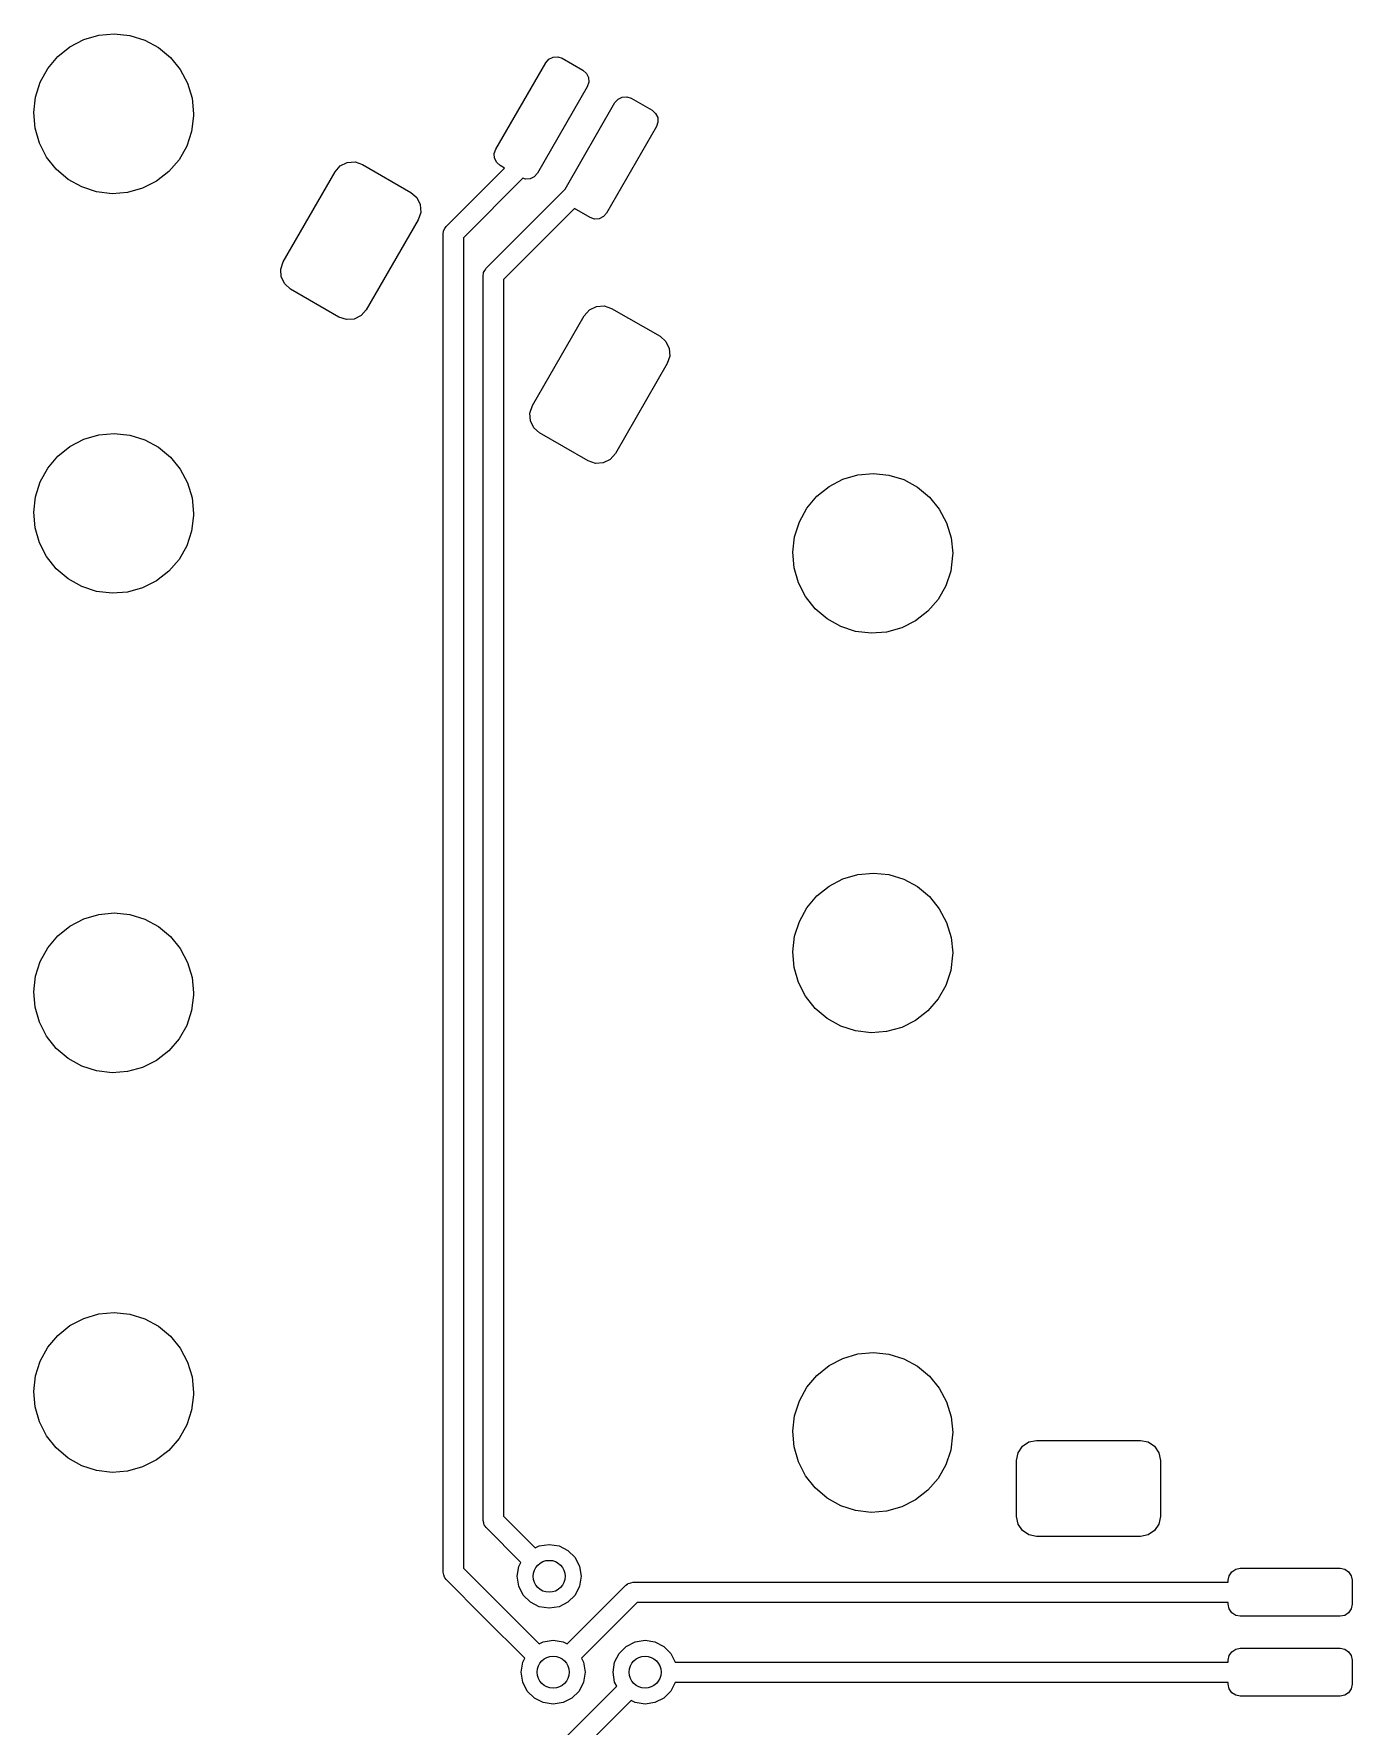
# Model space of a CAD drawing. Extents: x 4.53 to 6.58, y -4.04 to -1.97.
# Drawn here: x 5.846 to 6.496, y -3.078 to -2.244 of the extents above; entities that cross this region are included whole.
import ezdxf

# ---------------------------------------------------------------- set-up
doc = ezdxf.new("R2010")
doc.units = 0
doc.header["$MEASUREMENT"] = 0
doc.layers.add('BLACK', color=7, linetype='CONTINUOUS')

msp = doc.modelspace()

# ---------------------------------------------------------------- linework, layer by layer
at = {"layer": 'BLACK', "linetype": 'CONTINUOUS'}
for p, q in [((5.85828, -2.25534), (5.86427, -2.25052)), ((5.86427, -2.25052), (5.87108, -2.24696)), ((5.87108, -2.24696), (5.87845, -2.24479)), ((5.87845, -2.24479), (5.8861, -2.2441)), ((5.8861, -2.2441), (5.89374, -2.2449)), ((5.89374, -2.2449), (5.90108, -2.24717)), ((5.90108, -2.24717), (5.90784, -2.25083)), ((5.90784, -2.25083), (5.91376, -2.25572)), ((5.85334, -2.26122), (5.85828, -2.25534)), ((5.91376, -2.25572), (5.91862, -2.26168)), ((6.0741, -2.30094), (6.09871, -2.25832)), ((6.09871, -2.25832), (6.10023, -2.25658)), ((6.10023, -2.25658), (6.10229, -2.25557)), ((6.10229, -2.25557), (6.10459, -2.25541)), ((6.10459, -2.25541), (6.10677, -2.25616)), ((6.10677, -2.25616), (6.117, -2.26206)), ((5.84964, -2.26796), (5.85334, -2.26122)), ((5.91862, -2.26168), (5.92223, -2.26846)), ((6.117, -2.26206), (6.11874, -2.26358)), ((6.11874, -2.26358), (6.11976, -2.26565)), ((6.11976, -2.26565), (6.11991, -2.26795)), ((5.84646, -2.28291), (5.84732, -2.27528)), ((5.84732, -2.27528), (5.84964, -2.26796)), ((5.92223, -2.26846), (5.92445, -2.27582)), ((5.92445, -2.27582), (5.9252, -2.28346)), ((6.11917, -2.27013), (6.09456, -2.31275)), ((6.11991, -2.26795), (6.11917, -2.27013)), ((6.13432, -2.27627), (6.13639, -2.27525)), ((6.13639, -2.27525), (6.13869, -2.2751)), ((6.13869, -2.2751), (6.14087, -2.27584)), ((6.14087, -2.27584), (6.1511, -2.28175)), ((5.8471, -2.29057), (5.84646, -2.28291)), ((5.9252, -2.28346), (5.92518, -2.28456)), ((6.1082, -2.32062), (6.1328, -2.278)), ((6.1328, -2.278), (6.13432, -2.27627)), ((6.1511, -2.28175), (6.15283, -2.28327)), ((6.15283, -2.28327), (6.15385, -2.28533)), ((5.84922, -2.29796), (5.8471, -2.29057)), ((5.92422, -2.29219), (5.92179, -2.29948)), ((5.92518, -2.28456), (5.92422, -2.29219)), ((6.15326, -2.28981), (6.12865, -2.33243)), ((6.154, -2.28763), (6.15326, -2.28981)), ((6.15385, -2.28533), (6.154, -2.28763)), ((5.85273, -2.30479), (5.84922, -2.29796)), ((5.92179, -2.29948), (5.918, -2.30616)), ((5.85751, -2.31081), (5.85273, -2.30479)), ((5.918, -2.30616), (5.91298, -2.31198)), ((5.99494, -2.31206), (5.99747, -2.30917)), ((5.99747, -2.30917), (6.00092, -2.30747)), ((6.00092, -2.30747), (6.00475, -2.30722)), ((6.00475, -2.30722), (6.00839, -2.30846)), ((6.00839, -2.30846), (6.03225, -2.32224)), ((6.07336, -2.30312), (6.0741, -2.30094)), ((6.07351, -2.30542), (6.07336, -2.30312)), ((6.07453, -2.30748), (6.07351, -2.30542)), ((6.07626, -2.309), (6.07453, -2.30748)), ((6.07838, -2.31022), (6.07626, -2.309)), ((5.86336, -2.31579), (5.85751, -2.31081)), ((5.87007, -2.31954), (5.86336, -2.31579)), ((5.90692, -2.31671), (5.90006, -2.32017)), ((5.91298, -2.31198), (5.90692, -2.31671)), ((5.96935, -2.35638), (5.99494, -2.31206)), ((6.04961, -2.33898), (6.07838, -2.31022)), ((6.08749, -2.31525), (6.05815, -2.34459)), ((6.08867, -2.31565), (6.08749, -2.31525)), ((6.09097, -2.3155), (6.08867, -2.31565)), ((6.09304, -2.31448), (6.09097, -2.3155)), ((6.09456, -2.31275), (6.09304, -2.31448)), ((5.87737, -2.32192), (5.87007, -2.31954)), ((5.885, -2.32283), (5.87737, -2.32192)), ((5.89266, -2.32224), (5.885, -2.32283)), ((5.90006, -2.32017), (5.89266, -2.32224)), ((6.03225, -2.32224), (6.03514, -2.32477)), ((6.03514, -2.32477), (6.03684, -2.32821)), ((6.0693, -2.35958), (6.10817, -2.32071)), ((6.10817, -2.32071), (6.1082, -2.32062)), ((6.03709, -2.33205), (6.03586, -2.33568)), ((6.03684, -2.32821), (6.03709, -2.33205)), ((6.11288, -2.33014), (6.07783, -2.36518)), ((6.12059, -2.33459), (6.11288, -2.33014)), ((6.12714, -2.33416), (6.12507, -2.33518)), ((6.12865, -2.33243), (6.12714, -2.33416)), ((6.03586, -2.33568), (6.01027, -2.38001)), ((6.04815, -2.34252), (6.04828, -2.34164)), ((6.04815, -3.00197), (6.04815, -2.34252)), ((6.04826, -2.34145), (6.04832, -2.34136)), ((6.04828, -2.34164), (6.04826, -2.34145)), ((6.04832, -2.34136), (6.04836, -2.3411)), ((6.04836, -2.3411), (6.04902, -2.34007)), ((6.04902, -2.34007), (6.04961, -2.33898)), ((6.12277, -2.33533), (6.12059, -2.33459)), ((6.12507, -2.33518), (6.12277, -2.33533)), ((6.05815, -2.34459), (6.05815, -2.9999)), ((5.96812, -2.36002), (5.96935, -2.35638)), ((5.96837, -2.36385), (5.96812, -2.36002)), ((5.97007, -2.3673), (5.96837, -2.36385)), ((5.97295, -2.36983), (5.97007, -2.3673)), ((6.06783, -2.36311), (6.06796, -2.36223)), ((6.06783, -2.97638), (6.06783, -2.36311)), ((6.06795, -2.36205), (6.068, -2.36195)), ((6.06796, -2.36223), (6.06795, -2.36205)), ((6.068, -2.36195), (6.06804, -2.36169)), ((6.06804, -2.36169), (6.06871, -2.36066)), ((6.06871, -2.36066), (6.0693, -2.35958)), ((6.07783, -2.36518), (6.07783, -2.97431)), ((5.99682, -2.38361), (5.97295, -2.36983)), ((6.00046, -2.38484), (5.99682, -2.38361)), ((6.00773, -2.38289), (6.00429, -2.38459)), ((6.01027, -2.38001), (6.00773, -2.38289)), ((6.0921, -2.42725), (6.11769, -2.38293)), ((6.11769, -2.38293), (6.12022, -2.38004)), ((6.12022, -2.38004), (6.12366, -2.37834)), ((6.12366, -2.37834), (6.12749, -2.37809)), ((6.12749, -2.37809), (6.13113, -2.37932)), ((6.13113, -2.37932), (6.155, -2.3931)), ((6.00429, -2.38459), (6.00046, -2.38484)), ((6.155, -2.3931), (6.15789, -2.39563)), ((6.15789, -2.39563), (6.15958, -2.39908)), ((6.15958, -2.39908), (6.15984, -2.40291)), ((6.1586, -2.40655), (6.13301, -2.45087)), ((6.15984, -2.40291), (6.1586, -2.40655)), ((6.09086, -2.43089), (6.0921, -2.42725)), ((6.09111, -2.43472), (6.09086, -2.43089)), ((5.87108, -2.44381), (5.87845, -2.44164)), ((5.87845, -2.44164), (5.8861, -2.44095)), ((5.8861, -2.44095), (5.89374, -2.44175)), ((5.89374, -2.44175), (5.90108, -2.44402)), ((6.09281, -2.43816), (6.09111, -2.43472)), ((6.0957, -2.44069), (6.09281, -2.43816)), ((6.11957, -2.45447), (6.0957, -2.44069)), ((5.85828, -2.45219), (5.86427, -2.44737)), ((5.86427, -2.44737), (5.87108, -2.44381)), ((5.90108, -2.44402), (5.90784, -2.44768)), ((5.90784, -2.44768), (5.91376, -2.45257)), ((6.13301, -2.45087), (6.13048, -2.45376)), ((5.84964, -2.46481), (5.85334, -2.45807)), ((5.85334, -2.45807), (5.85828, -2.45219)), ((5.91376, -2.45257), (5.91862, -2.45853)), ((5.91862, -2.45853), (5.92223, -2.46531)), ((6.1232, -2.45571), (6.11957, -2.45447)), ((6.12703, -2.45546), (6.1232, -2.45571)), ((6.13048, -2.45376), (6.12703, -2.45546)), ((5.84732, -2.47213), (5.84964, -2.46481)), ((5.92223, -2.46531), (5.92445, -2.47267)), ((6.2323, -2.47187), (6.23828, -2.46706)), ((6.23828, -2.46706), (6.24509, -2.4635)), ((6.24509, -2.4635), (6.25247, -2.46133)), ((6.25247, -2.46133), (6.26012, -2.46063)), ((6.26012, -2.46063), (6.26776, -2.46143)), ((6.26776, -2.46143), (6.2751, -2.46371)), ((6.2751, -2.46371), (6.28186, -2.46736)), ((6.28186, -2.46736), (6.28778, -2.47226)), ((5.84646, -2.47977), (5.84732, -2.47213)), ((5.92445, -2.47267), (5.9252, -2.48031)), ((6.22736, -2.47776), (6.2323, -2.47187)), ((6.28778, -2.47226), (6.29263, -2.47821)), ((5.8471, -2.48742), (5.84646, -2.47977)), ((5.92518, -2.48141), (5.92422, -2.48904)), ((5.9252, -2.48031), (5.92518, -2.48141)), ((6.22366, -2.48449), (6.22736, -2.47776)), ((6.29263, -2.47821), (6.29624, -2.485)), ((5.84922, -2.49481), (5.8471, -2.48742)), ((5.92422, -2.48904), (5.92179, -2.49633)), ((6.22048, -2.49945), (6.22133, -2.49181)), ((6.22133, -2.49181), (6.22366, -2.48449)), ((6.29624, -2.485), (6.29846, -2.49235)), ((6.29846, -2.49235), (6.29921, -2.5)), ((5.85273, -2.50164), (5.84922, -2.49481)), ((5.92179, -2.49633), (5.918, -2.50301)), ((6.22112, -2.50711), (6.22048, -2.49945)), ((6.29921, -2.5), (6.2992, -2.5011)), ((5.85751, -2.50766), (5.85273, -2.50164)), ((5.86336, -2.51264), (5.85751, -2.50766)), ((5.91298, -2.50883), (5.90692, -2.51356)), ((5.918, -2.50301), (5.91298, -2.50883)), ((6.22324, -2.51449), (6.22112, -2.50711)), ((6.29823, -2.50872), (6.29581, -2.51601)), ((6.2992, -2.5011), (6.29823, -2.50872)), ((5.87007, -2.51639), (5.86336, -2.51264)), ((5.87737, -2.51877), (5.87007, -2.51639)), ((5.90006, -2.51702), (5.89266, -2.51909)), ((5.90692, -2.51356), (5.90006, -2.51702)), ((6.22675, -2.52133), (6.22324, -2.51449)), ((6.29581, -2.51601), (6.29201, -2.52269)), ((5.885, -2.51968), (5.87737, -2.51877)), ((5.89266, -2.51909), (5.885, -2.51968)), ((6.23152, -2.52735), (6.22675, -2.52133)), ((6.29201, -2.52269), (6.28699, -2.52851)), ((6.23737, -2.53233), (6.23152, -2.52735)), ((6.24408, -2.53608), (6.23737, -2.53233)), ((6.28094, -2.53324), (6.27408, -2.53671)), ((6.28699, -2.52851), (6.28094, -2.53324)), ((6.25139, -2.53845), (6.24408, -2.53608)), ((6.25902, -2.53936), (6.25139, -2.53845)), ((6.26668, -2.53877), (6.25902, -2.53936)), ((6.27408, -2.53671), (6.26668, -2.53877)), ((6.24509, -2.66035), (6.25247, -2.65818)), ((6.25247, -2.65818), (6.26012, -2.65748)), ((6.26012, -2.65748), (6.26776, -2.65828)), ((6.26776, -2.65828), (6.2751, -2.66056)), ((6.2323, -2.66872), (6.23828, -2.66391)), ((6.23828, -2.66391), (6.24509, -2.66035)), ((6.2751, -2.66056), (6.28186, -2.66421)), ((6.28186, -2.66421), (6.28778, -2.66911)), ((6.22366, -2.68134), (6.22736, -2.67461)), ((6.22736, -2.67461), (6.2323, -2.66872)), ((6.28778, -2.66911), (6.29263, -2.67506)), ((6.29263, -2.67506), (6.29624, -2.68185)), ((5.85828, -2.68841), (5.86427, -2.68359)), ((5.86427, -2.68359), (5.87108, -2.68003)), ((5.87108, -2.68003), (5.87845, -2.67786)), ((5.87845, -2.67786), (5.8861, -2.67717)), ((5.8861, -2.67717), (5.89374, -2.67797)), ((5.89374, -2.67797), (5.90108, -2.68024)), ((5.90108, -2.68024), (5.90784, -2.6839)), ((5.90784, -2.6839), (5.91376, -2.68879)), ((6.22133, -2.68866), (6.22366, -2.68134)), ((6.29624, -2.68185), (6.29846, -2.6892)), ((5.85334, -2.69429), (5.85828, -2.68841)), ((5.91376, -2.68879), (5.91862, -2.69475)), ((6.22048, -2.6963), (6.22133, -2.68866)), ((6.29846, -2.6892), (6.29921, -2.69685)), ((5.84732, -2.70835), (5.84964, -2.70103)), ((5.84964, -2.70103), (5.85334, -2.69429)), ((5.91862, -2.69475), (5.92223, -2.70153)), ((6.22112, -2.70396), (6.22048, -2.6963)), ((6.2992, -2.69795), (6.29823, -2.70557)), ((6.29921, -2.69685), (6.2992, -2.69795)), ((5.84646, -2.71599), (5.84732, -2.70835)), ((5.92223, -2.70153), (5.92445, -2.70889)), ((5.92445, -2.70889), (5.9252, -2.71654)), ((6.22324, -2.71134), (6.22112, -2.70396)), ((6.29823, -2.70557), (6.29581, -2.71286)), ((5.8471, -2.72364), (5.84646, -2.71599)), ((5.92518, -2.71763), (5.92422, -2.72526)), ((5.9252, -2.71654), (5.92518, -2.71763)), ((6.22675, -2.71818), (6.22324, -2.71134)), ((6.29581, -2.71286), (6.29201, -2.71954)), ((5.84922, -2.73103), (5.8471, -2.72364)), ((5.92422, -2.72526), (5.92179, -2.73255)), ((6.23152, -2.7242), (6.22675, -2.71818)), ((6.23737, -2.72918), (6.23152, -2.7242)), ((6.28699, -2.72536), (6.28094, -2.73009)), ((6.29201, -2.71954), (6.28699, -2.72536)), ((5.85273, -2.73786), (5.84922, -2.73103)), ((5.92179, -2.73255), (5.918, -2.73923)), ((6.24408, -2.73293), (6.23737, -2.72918)), ((6.25139, -2.7353), (6.24408, -2.73293)), ((6.27408, -2.73356), (6.26668, -2.73562)), ((6.28094, -2.73009), (6.27408, -2.73356)), ((5.85751, -2.74388), (5.85273, -2.73786)), ((5.918, -2.73923), (5.91298, -2.74505)), ((6.25902, -2.73621), (6.25139, -2.7353)), ((6.26668, -2.73562), (6.25902, -2.73621)), ((5.86336, -2.74886), (5.85751, -2.74388)), ((5.87007, -2.75261), (5.86336, -2.74886)), ((5.90692, -2.74978), (5.90006, -2.75324)), ((5.91298, -2.74505), (5.90692, -2.74978)), ((5.87737, -2.75499), (5.87007, -2.75261)), ((5.885, -2.7559), (5.87737, -2.75499)), ((5.89266, -2.75531), (5.885, -2.7559)), ((5.90006, -2.75324), (5.89266, -2.75531)), ((5.87108, -2.87688), (5.87845, -2.87471)), ((5.87845, -2.87471), (5.8861, -2.87402)), ((5.8861, -2.87402), (5.89374, -2.87482)), ((5.89374, -2.87482), (5.90108, -2.87709)), ((5.85828, -2.88526), (5.86427, -2.88044)), ((5.86427, -2.88044), (5.87108, -2.87688)), ((5.90108, -2.87709), (5.90784, -2.88075)), ((5.90784, -2.88075), (5.91376, -2.88564)), ((5.84964, -2.89788), (5.85334, -2.89114)), ((5.85334, -2.89114), (5.85828, -2.88526)), ((5.91376, -2.88564), (5.91862, -2.8916)), ((5.91862, -2.8916), (5.92223, -2.89838)), ((5.84732, -2.9052), (5.84964, -2.89788)), ((5.92223, -2.89838), (5.92445, -2.90574)), ((6.2323, -2.90494), (6.23828, -2.90013)), ((6.23828, -2.90013), (6.24509, -2.89657)), ((6.24509, -2.89657), (6.25247, -2.8944)), ((6.25247, -2.8944), (6.26012, -2.8937)), ((6.26012, -2.8937), (6.26776, -2.8945)), ((6.26776, -2.8945), (6.2751, -2.89678)), ((6.2751, -2.89678), (6.28186, -2.90043)), ((6.28186, -2.90043), (6.28778, -2.90533)), ((5.84646, -2.91284), (5.84732, -2.9052)), ((5.92445, -2.90574), (5.9252, -2.91339)), ((6.22736, -2.91083), (6.2323, -2.90494)), ((6.28778, -2.90533), (6.29263, -2.91128)), ((5.8471, -2.92049), (5.84646, -2.91284)), ((5.92518, -2.91449), (5.92422, -2.92211)), ((5.9252, -2.91339), (5.92518, -2.91449)), ((6.22133, -2.92489), (6.22366, -2.91756)), ((6.22366, -2.91756), (6.22736, -2.91083)), ((6.29263, -2.91128), (6.29624, -2.91807)), ((5.84922, -2.92788), (5.8471, -2.92049)), ((5.92422, -2.92211), (5.92179, -2.9294)), ((6.22048, -2.93252), (6.22133, -2.92489)), ((6.29624, -2.91807), (6.29846, -2.92542)), ((6.29846, -2.92542), (6.29921, -2.93307)), ((5.85273, -2.93471), (5.84922, -2.92788)), ((5.92179, -2.9294), (5.918, -2.93608)), ((6.22112, -2.94018), (6.22048, -2.93252)), ((6.2992, -2.93417), (6.29823, -2.94179)), ((6.29921, -2.93307), (6.2992, -2.93417)), ((5.85751, -2.94073), (5.85273, -2.93471)), ((5.86336, -2.94571), (5.85751, -2.94073)), ((5.91298, -2.9419), (5.90692, -2.94663)), ((5.918, -2.93608), (5.91298, -2.9419)), ((6.22324, -2.94756), (6.22112, -2.94018)), ((6.29823, -2.94179), (6.29581, -2.94908)), ((6.33146, -2.94308), (6.33359, -2.93989)), ((6.33359, -2.93989), (6.33678, -2.93776)), ((6.33678, -2.93776), (6.34055, -2.93701)), ((6.34055, -2.93701), (6.39173, -2.93701)), ((6.39173, -2.93701), (6.3955, -2.93776)), ((6.3955, -2.93776), (6.39869, -2.93989)), ((6.39869, -2.93989), (6.40083, -2.94308)), ((5.87007, -2.94946), (5.86336, -2.94571)), ((5.87737, -2.95184), (5.87007, -2.94946)), ((5.90006, -2.95009), (5.89266, -2.95216)), ((5.90692, -2.94663), (5.90006, -2.95009)), ((6.22675, -2.9544), (6.22324, -2.94756)), ((6.29581, -2.94908), (6.29201, -2.95577)), ((6.33071, -2.94685), (6.33146, -2.94308)), ((6.33071, -2.97441), (6.33071, -2.94685)), ((6.40083, -2.94308), (6.40157, -2.94685)), ((6.40157, -2.94685), (6.40157, -2.97441)), ((5.885, -2.95275), (5.87737, -2.95184)), ((5.89266, -2.95216), (5.885, -2.95275)), ((6.23152, -2.96042), (6.22675, -2.9544)), ((6.29201, -2.95577), (6.28699, -2.96158)), ((6.23737, -2.9654), (6.23152, -2.96042)), ((6.24408, -2.96915), (6.23737, -2.9654)), ((6.28094, -2.96631), (6.27408, -2.96978)), ((6.28699, -2.96158), (6.28094, -2.96631)), ((6.07783, -2.97431), (6.09351, -2.98999)), ((6.25139, -2.97152), (6.24408, -2.96915)), ((6.25902, -2.97243), (6.25139, -2.97152)), ((6.26668, -2.97184), (6.25902, -2.97243)), ((6.27408, -2.96978), (6.26668, -2.97184)), ((6.33146, -2.97818), (6.33071, -2.97441)), ((6.40157, -2.97441), (6.40083, -2.97818)), ((6.06818, -2.97756), (6.06783, -2.97638)), ((6.06844, -2.97876), (6.06818, -2.97756)), ((6.0686, -2.97897), (6.06844, -2.97876)), ((6.06863, -2.97908), (6.0686, -2.97897)), ((6.06877, -2.9792), (6.06863, -2.97908)), ((6.0693, -2.97991), (6.06877, -2.9792)), ((6.08644, -2.99706), (6.0693, -2.97991)), ((6.33359, -2.98137), (6.33146, -2.97818)), ((6.33678, -2.9835), (6.33359, -2.98137)), ((6.34055, -2.98425), (6.33678, -2.9835)), ((6.39173, -2.98425), (6.34055, -2.98425)), ((6.3955, -2.9835), (6.39173, -2.98425)), ((6.39869, -2.98137), (6.3955, -2.9835)), ((6.40083, -2.97818), (6.39869, -2.98137)), ((6.09351, -2.98999), (6.09553, -2.98896)), ((6.09553, -2.98896), (6.10039, -2.98819)), ((6.10039, -2.98819), (6.10526, -2.98896)), ((6.10526, -2.98896), (6.10965, -2.9912)), ((6.10965, -2.9912), (6.11313, -2.99468)), ((6.05815, -2.9999), (6.07533, -3.01707)), ((6.08465, -3.00394), (6.08542, -2.99907)), ((6.08542, -2.99907), (6.08644, -2.99706)), ((6.11313, -2.99468), (6.11537, -2.99907)), ((6.11537, -2.99907), (6.11614, -3.00394)), ((6.43677, -3.00173), (6.43868, -3.00045)), ((6.43868, -3.00045), (6.44094, -3)), ((6.44094, -3), (6.49016, -3)), ((6.49016, -3), (6.49242, -3.00045)), ((6.49242, -3.00045), (6.49433, -3.00173)), ((6.0485, -3.00315), (6.04815, -3.00197)), ((6.04876, -3.00435), (6.0485, -3.00315)), ((6.04891, -3.00456), (6.04876, -3.00435)), ((6.04894, -3.00467), (6.04891, -3.00456)), ((6.04908, -3.00479), (6.04894, -3.00467)), ((6.04961, -3.0055), (6.04908, -3.00479)), ((6.06826, -3.02415), (6.04961, -3.0055)), ((6.08542, -3.0088), (6.08465, -3.00394)), ((6.08765, -3.01319), (6.08542, -3.0088)), ((6.10924, -3.03723), (6.1382, -3.00828)), ((6.11537, -3.0088), (6.11313, -3.01319)), ((6.11614, -3.00394), (6.11537, -3.0088)), ((6.1382, -3.00828), (6.13891, -3.00774)), ((6.13891, -3.00774), (6.13903, -3.0076)), ((6.13903, -3.0076), (6.13914, -3.00757)), ((6.13914, -3.00757), (6.13935, -3.00742)), ((6.13935, -3.00742), (6.14055, -3.00716)), ((6.14055, -3.00716), (6.14173, -3.00681)), ((6.14173, -3.00681), (6.43504, -3.00681)), ((6.43504, -3.00591), (6.43549, -3.00365)), ((6.43504, -3.00681), (6.43504, -3.00591)), ((6.43549, -3.00365), (6.43677, -3.00173)), ((6.49433, -3.00173), (6.49561, -3.00365)), ((6.49561, -3.00365), (6.49606, -3.00591)), ((6.49606, -3.00591), (6.49606, -3.01772)), ((6.07533, -3.01707), (6.07533, -3.01707)), ((6.07533, -3.01707), (6.09548, -3.03723)), ((6.09114, -3.01668), (6.08765, -3.01319)), ((6.09553, -3.01891), (6.09114, -3.01668)), ((6.10965, -3.01668), (6.10526, -3.01891)), ((6.11313, -3.01319), (6.10965, -3.01668)), ((6.1438, -3.01681), (6.11631, -3.0443)), ((6.43504, -3.01681), (6.1438, -3.01681)), ((6.43504, -3.01772), (6.43504, -3.01681)), ((6.43549, -3.01998), (6.43504, -3.01772)), ((6.49606, -3.01772), (6.49561, -3.01998)), ((6.08841, -3.0443), (6.06826, -3.02415)), ((6.06826, -3.02415), (6.06826, -3.02415)), ((6.10039, -3.01969), (6.09553, -3.01891)), ((6.10526, -3.01891), (6.10039, -3.01969)), ((6.43677, -3.02189), (6.43549, -3.01998)), ((6.43868, -3.02317), (6.43677, -3.02189)), ((6.44094, -3.02362), (6.43868, -3.02317)), ((6.49016, -3.02362), (6.44094, -3.02362)), ((6.49242, -3.02317), (6.49016, -3.02362)), ((6.49433, -3.02189), (6.49242, -3.02317)), ((6.49561, -3.01998), (6.49433, -3.02189)), ((6.09548, -3.03723), (6.0975, -3.0362)), ((6.0975, -3.0362), (6.10236, -3.03543)), ((6.10236, -3.03543), (6.10723, -3.0362)), ((6.10723, -3.0362), (6.10924, -3.03723)), ((6.13266, -3.04631), (6.1349, -3.04192)), ((6.1349, -3.04192), (6.13838, -3.03844)), ((6.13838, -3.03844), (6.14277, -3.0362)), ((6.14277, -3.0362), (6.14764, -3.03543)), ((6.14764, -3.03543), (6.1525, -3.0362)), ((6.1525, -3.0362), (6.15689, -3.03844)), ((6.15689, -3.03844), (6.16038, -3.04192)), ((6.16038, -3.04192), (6.16255, -3.04618)), ((6.43549, -3.04302), (6.43677, -3.0411)), ((6.43677, -3.0411), (6.43868, -3.03982)), ((6.43868, -3.03982), (6.44094, -3.03937)), ((6.44094, -3.03937), (6.49016, -3.03937)), ((6.49016, -3.03937), (6.49242, -3.03982)), ((6.49242, -3.03982), (6.49433, -3.0411)), ((6.49433, -3.0411), (6.49561, -3.04302)), ((6.08661, -3.05118), (6.08738, -3.04631)), ((6.08738, -3.04631), (6.08841, -3.0443)), ((6.11631, -3.0443), (6.11734, -3.04631)), ((6.11734, -3.04631), (6.11811, -3.05118)), ((6.13189, -3.05118), (6.13266, -3.04631)), ((6.16255, -3.04618), (6.43504, -3.04618)), ((6.43504, -3.04528), (6.43549, -3.04302)), ((6.43504, -3.04618), (6.43504, -3.04528)), ((6.49561, -3.04302), (6.49606, -3.04528)), ((6.49606, -3.04528), (6.49606, -3.05709)), ((6.05946, -3.13229), (6.13369, -3.05806)), ((6.08738, -3.05605), (6.08661, -3.05118)), ((6.08962, -3.06044), (6.08738, -3.05605)), ((6.11734, -3.05605), (6.1151, -3.06044)), ((6.11811, -3.05118), (6.11734, -3.05605)), ((6.13266, -3.05605), (6.13189, -3.05118)), ((6.13369, -3.05806), (6.13266, -3.05605)), ((6.16255, -3.05618), (6.16038, -3.06044)), ((6.43504, -3.05618), (6.16255, -3.05618)), ((6.43504, -3.05709), (6.43504, -3.05618)), ((6.43549, -3.05935), (6.43504, -3.05709)), ((6.43677, -3.06126), (6.43549, -3.05935)), ((6.49561, -3.05935), (6.49433, -3.06126)), ((6.49606, -3.05709), (6.49561, -3.05935)), ((6.14076, -3.06513), (6.06799, -3.1379)), ((6.09311, -3.06392), (6.08962, -3.06044)), ((6.0975, -3.06616), (6.09311, -3.06392)), ((6.10236, -3.06693), (6.0975, -3.06616)), ((6.10723, -3.06616), (6.10236, -3.06693)), ((6.11162, -3.06392), (6.10723, -3.06616)), ((6.1151, -3.06044), (6.11162, -3.06392)), ((6.14277, -3.06616), (6.14076, -3.06513)), ((6.14764, -3.06693), (6.14277, -3.06616)), ((6.1525, -3.06616), (6.14764, -3.06693)), ((6.15689, -3.06392), (6.1525, -3.06616)), ((6.16038, -3.06044), (6.15689, -3.06392)), ((6.43868, -3.06254), (6.43677, -3.06126)), ((6.44094, -3.06299), (6.43868, -3.06254)), ((6.49016, -3.06299), (6.44094, -3.06299)), ((6.49242, -3.06254), (6.49016, -3.06299)), ((6.49433, -3.06126), (6.49242, -3.06254))]:
    msp.add_line(p, q, dxfattribs=at)
at = {"layer": 'BLACK'}
for centre in [(6.10039, -3.00394), (6.10236, -3.05118), (6.14764, -3.05118)]:
    msp.add_circle(centre, 0.00787, dxfattribs=at)

doc.saveas('drawing.dxf')
